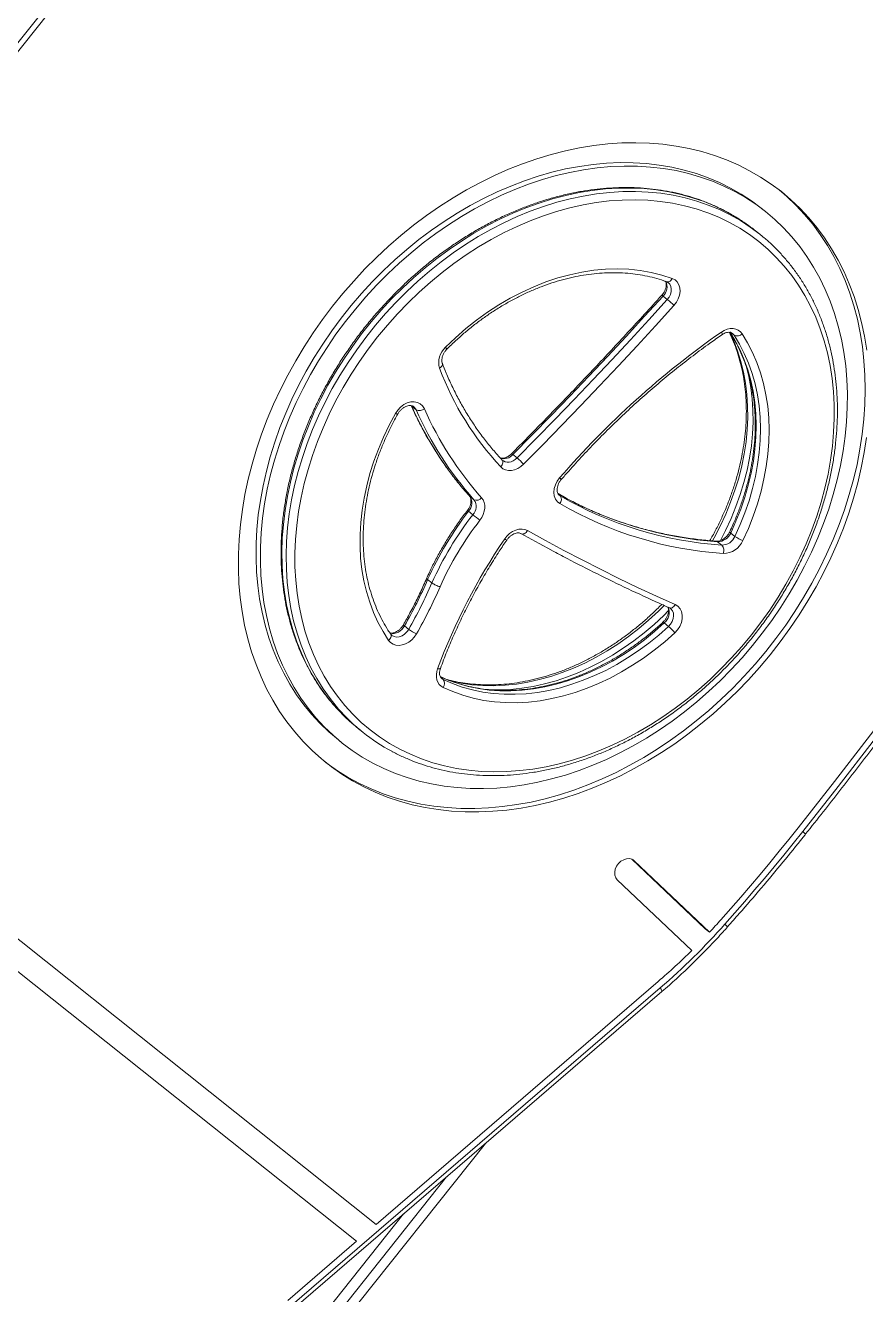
# Model space of a CAD drawing. Header units: millimetres. Extents: x -229914 to 856942, y -268655 to 87212.
# Drawn here: x -134595 to -134199, y 19788 to 20386 of the extents above; entities that cross this region are included whole.
import ezdxf

# ---------------------------------------------------------------- set-up
doc = ezdxf.new("R2010")
doc.units = ezdxf.units.MM

# ---------------------------------------------------------------- blocks, each defined once
blk = doc.blocks.new('Т912NEW')
at = {"color": 7, "linetype": 'Continuous', "lineweight": 15}
for p, q in [((4319.94, 1533.17), (4319.94, 557.17)), ((4322.51, 1533.17), (4322.51, 557.17)), ((4645.02, 1403.17), (4642.45, 1403.17)), ((4649.52, 1393.17), (4646.94, 1393.17)), ((4634.64, 1341.98), (4632.07, 1341.98)), ((4726.51, 1274.53), (4729.08, 1274.53)), ((4726.81, 1267.47), (4724.24, 1267.47)), ((4623.21, 1239.5), (4625.78, 1239.5)), ((4621.21, 1234.37), (4620.9, 1234.38)), ((4574.37, 1227.63), (4571.8, 1227.63)), ((4731.02, 1221.9), (4728.45, 1221.9)), ((4619.56, 1211.47), (4619.33, 1211.49)), ((4619.56, 1211.47), (4622.13, 1211.47)), ((4626.13, 1205.62), (4623.56, 1205.62)), ((4631.04, 1168.47), (4628.47, 1168.47)), ((4633.55, 1144.55), (4636.12, 1144.55)), ((4631.6, 1137.37), (4630.92, 1137.47)), ((4785.82, 1125.32), (4833.27, 1121.23)), ((4787.07, 1125.43), (4835.84, 1121.23)), ((4833.27, 1121.23), (4835.84, 1121.23)), ((4786.46, 1113.46), (4834.66, 1109.3)), ((4646.94, 1093.17), (4649.52, 1093.17)), ((4798.66, 915.72), (4831.38, 1088)), ((4642.45, 1083.17), (4645.02, 1083.17)), ((4791.05, 860.09), (4834.02, 1086.31)), ((4792.74, 859.16), (4835.71, 1085.38)), ((4810.75, 810.17), (4810.75, 953.94)), ((4798.66, 915.72), (4551.51, 915.72)), ((4796.38, 903.72), (4551.51, 903.72)), ((4788.41, 861.78), (4796.38, 903.72))]:
    blk.add_line(p, q, dxfattribs=at)
at = {"color": 8, "linetype": 'Continuous', "lineweight": 15}
for p, q in [((4669.76, 1348.4), (4667.76, 1348.4)), ((4652.07, 1238.2), (4652.76, 1238.2)), ((4652.26, 1238.16), (4652.76, 1238.2)), ((4662.11, 1136.21), (4663.5, 1136.21)), ((4786.46, 1125.43), (4787.07, 1125.43)), ((4815.25, 815.14), (4815.25, 977.63)), ((4805.75, 775.64), (4805.75, 927.62))]:
    blk.add_line(p, q, dxfattribs=at)
at = {"color": 7, "linetype": 'Continuous', "lineweight": 15, "flags": 128}
for points in [[(4840.66, 1185.65), (4840.5, 1212.62), (4840.07, 1239.59), (4839.36, 1266.55), (4838.38, 1293.49), (4837.13, 1320.41), (4835.61, 1347.31), (4833.81, 1374.19), (4831.74, 1401.03), (4829.4, 1427.83), (4826.78, 1454.58), (4823.9, 1481.29), (4820.74, 1507.95)], [(4645.02, 1415.17), (4639.06, 1414.99), (4633.12, 1414.46), (4627.2, 1413.59), (4621.32, 1412.36), (4615.49, 1410.79), (4609.72, 1408.88), (4604.02, 1406.63), (4598.4, 1404.04), (4592.88, 1401.13), (4587.47, 1397.89), (4582.17, 1394.34), (4577, 1390.48), (4571.97, 1386.31), (4567.09, 1381.86), (4562.37, 1377.12), (4557.82, 1372.11), (4553.44, 1366.83), (4549.25, 1361.3), (4545.26, 1355.53), (4541.47, 1349.54), (4537.9, 1343.32), (4534.54, 1336.9), (4531.41, 1330.29), (4528.51, 1323.49), (4525.85, 1316.54), (4523.43, 1309.44), (4521.26, 1302.2), (4519.34, 1294.84), (4517.68, 1287.37), (4516.28, 1279.81), (4515.15, 1272.18), (4514.27, 1264.49), (4513.67, 1256.76), (4513.33, 1249), (4513.27, 1241.22), (4513.47, 1233.45), (4513.94, 1225.7), (4514.68, 1217.99), (4515.68, 1210.33), (4516.95, 1202.73), (4518.48, 1195.22), (4520.27, 1187.8), (4522.31, 1180.5), (4524.61, 1173.33), (4527.15, 1166.29), (4529.93, 1159.42), (4532.95, 1152.72), (4536.19, 1146.2), (4539.66, 1139.88), (4543.34, 1133.77), (4547.23, 1127.88), (4551.32, 1122.23), (4555.61, 1116.83), (4560.07, 1111.68), (4564.71, 1106.81), (4569.51, 1102.21), (4574.47, 1097.9), (4579.57, 1093.89), (4584.8, 1090.18), (4590.16, 1086.78), (4595.63, 1083.71), (4601.2, 1080.96), (4606.86, 1078.54), (4612.6, 1076.45), (4618.4, 1074.71), (4624.26, 1073.31), (4630.16, 1072.26), (4636.09, 1071.56), (4642.04, 1071.21), (4647.99, 1071.21), (4653.94, 1071.56), (4659.87, 1072.26), (4665.78, 1073.31), (4671.63, 1074.71), (4677.44, 1076.45), (4683.18, 1078.54), (4688.84, 1080.96), (4694.41, 1083.71), (4699.87, 1086.78), (4705.23, 1090.18), (4710.47, 1093.89), (4715.57, 1097.9), (4720.52, 1102.21), (4725.33, 1106.81), (4729.96, 1111.68), (4734.43, 1116.83), (4738.71, 1122.23), (4742.8, 1127.88), (4746.69, 1133.77), (4750.37, 1139.88), (4753.84, 1146.2), (4757.09, 1152.72), (4760.1, 1159.42), (4762.88, 1166.29), (4765.43, 1173.33), (4767.72, 1180.5), (4769.76, 1187.8), (4771.55, 1195.22), (4773.08, 1202.73), (4774.35, 1210.33), (4775.36, 1217.99), (4776.1, 1225.7), (4776.57, 1233.45), (4776.77, 1241.22), (4776.7, 1249), (4776.36, 1256.76), (4775.76, 1264.49), (4774.89, 1272.18), (4773.75, 1279.81), (4772.35, 1287.37), (4770.69, 1294.84), (4768.77, 1302.2), (4766.6, 1309.44), (4764.19, 1316.54), (4761.52, 1323.49), (4758.62, 1330.29), (4755.49, 1336.9), (4752.14, 1343.32), (4748.56, 1349.54)], [(4722.94, 1381.86), (4718.06, 1386.31), (4713.03, 1390.48), (4707.87, 1394.34), (4702.57, 1397.89), (4697.15, 1401.13), (4691.63, 1404.04), (4686.02, 1406.63), (4680.32, 1408.88), (4674.54, 1410.79), (4668.71, 1412.36), (4662.83, 1413.59), (4656.91, 1414.46), (4650.97, 1414.99), (4645.02, 1415.17)], [(4643.73, 1071.17), (4645.42, 1071.21), (4651.37, 1071.56), (4657.3, 1072.26), (4663.2, 1073.31), (4669.06, 1074.71), (4674.87, 1076.45), (4680.6, 1078.54), (4686.26, 1080.96), (4691.83, 1083.71), (4697.3, 1086.78), (4702.66, 1090.18), (4707.9, 1093.89), (4713, 1097.9), (4717.95, 1102.21), (4722.75, 1106.81), (4727.39, 1111.68), (4731.86, 1116.83), (4736.14, 1122.23), (4740.23, 1127.88), (4744.12, 1133.77), (4747.8, 1139.88), (4751.27, 1146.2), (4754.52, 1152.72), (4757.53, 1159.42), (4760.31, 1166.29), (4762.85, 1173.33), (4765.15, 1180.5), (4767.19, 1187.8), (4768.98, 1195.22), (4770.51, 1202.73), (4771.78, 1210.33), (4772.79, 1217.99), (4773.52, 1225.7), (4773.99, 1233.45), (4774.2, 1241.22), (4774.13, 1249), (4773.79, 1256.76), (4773.19, 1264.49), (4772.32, 1272.18), (4771.18, 1279.81), (4769.78, 1287.37), (4768.12, 1294.84), (4766.2, 1302.2), (4764.03, 1309.44), (4761.61, 1316.54), (4758.95, 1323.49), (4756.05, 1330.29), (4752.92, 1336.9), (4749.56, 1343.32), (4745.99, 1349.54), (4742.2, 1355.53), (4738.21, 1361.3), (4734.02, 1366.83), (4729.65, 1372.11), (4725.09, 1377.12), (4720.37, 1381.86), (4715.49, 1386.31), (4710.46, 1390.48), (4705.29, 1394.34), (4700, 1397.89), (4694.58, 1401.13), (4689.06, 1404.04), (4683.44, 1406.63), (4677.74, 1408.88), (4671.97, 1410.79), (4666.14, 1412.36), (4660.26, 1413.59), (4654.34, 1414.46), (4648.4, 1414.99), (4643.73, 1415.16)], [(4837.87, 1185.64), (4837.7, 1213.45), (4837.24, 1241.27), (4836.49, 1269.07), (4835.44, 1296.85), (4834.11, 1324.61), (4832.48, 1352.35), (4830.56, 1380.06), (4828.36, 1407.72)], [(4642.45, 1403.17), (4636.7, 1402.99), (4630.97, 1402.46), (4625.26, 1401.59), (4619.59, 1400.36), (4613.97, 1398.79), (4608.42, 1396.88), (4602.93, 1394.62), (4597.54, 1392.04), (4592.24, 1389.13), (4587.06, 1385.9), (4581.99, 1382.35), (4577.06, 1378.5), (4572.27, 1374.35), (4567.64, 1369.91), (4563.17, 1365.2), (4558.88, 1360.21), (4554.77, 1354.97), (4550.85, 1349.48), (4547.13, 1343.76), (4543.63, 1337.82), (4540.34, 1331.67), (4537.27, 1325.32), (4534.44, 1318.8), (4531.84, 1312.1), (4529.49, 1305.26), (4527.38, 1298.28), (4525.53, 1291.18), (4523.93, 1283.97), (4522.6, 1276.68), (4521.53, 1269.31), (4520.72, 1261.88), (4520.18, 1254.41), (4519.91, 1246.92), (4519.91, 1239.41), (4520.18, 1231.92), (4520.72, 1224.45), (4521.53, 1217.03), (4522.6, 1209.66), (4523.93, 1202.36), (4525.53, 1195.15), (4527.38, 1188.05), (4529.49, 1181.07), (4531.84, 1174.23), (4534.44, 1167.54), (4537.27, 1161.01), (4540.34, 1154.66), (4543.63, 1148.51), (4547.13, 1142.57), (4550.85, 1136.85), (4554.77, 1131.36), (4558.88, 1126.12), (4563.17, 1121.14), (4567.64, 1116.42), (4572.27, 1111.98), (4577.06, 1107.83), (4581.99, 1103.98), (4587.06, 1100.43), (4592.24, 1097.2), (4597.54, 1094.29), (4602.93, 1091.71), (4608.42, 1089.46), (4613.97, 1087.54), (4619.59, 1085.97), (4625.26, 1084.75), (4630.97, 1083.87), (4636.7, 1083.34), (4642.45, 1083.17), (4642.45, 1083.17)], [(4645.02, 1403.17), (4639.27, 1402.99), (4633.54, 1402.46), (4627.83, 1401.59), (4622.16, 1400.36), (4616.54, 1398.79), (4610.99, 1396.88), (4605.51, 1394.62), (4600.11, 1392.04), (4594.81, 1389.13), (4589.63, 1385.9), (4584.56, 1382.35), (4579.63, 1378.5), (4574.85, 1374.35), (4570.21, 1369.91), (4565.74, 1365.2), (4561.45, 1360.21), (4557.34, 1354.97), (4553.42, 1349.48), (4549.7, 1343.76), (4546.2, 1337.82), (4542.91, 1331.67), (4539.84, 1325.32), (4537.01, 1318.8), (4534.41, 1312.1), (4532.06, 1305.26), (4529.95, 1298.28), (4528.1, 1291.18), (4526.5, 1283.97), (4525.17, 1276.68), (4524.1, 1269.31), (4523.29, 1261.88), (4522.75, 1254.41), (4522.48, 1246.92), (4522.48, 1239.41), (4522.75, 1231.92), (4523.29, 1224.45), (4524.1, 1217.03), (4525.17, 1209.66), (4526.5, 1202.36), (4528.1, 1195.15), (4529.95, 1188.05), (4532.06, 1181.07), (4534.41, 1174.23), (4537.01, 1167.54), (4539.84, 1161.01), (4542.91, 1154.66), (4546.2, 1148.51), (4549.7, 1142.57), (4553.42, 1136.85), (4557.34, 1131.36), (4561.45, 1126.12), (4565.74, 1121.14), (4570.21, 1116.42), (4574.85, 1111.98), (4579.63, 1107.83), (4584.56, 1103.98), (4589.63, 1100.43), (4594.81, 1097.2), (4600.11, 1094.29), (4605.51, 1091.71), (4610.99, 1089.46), (4616.54, 1087.54), (4622.16, 1085.97), (4627.83, 1084.75), (4633.54, 1083.87), (4639.27, 1083.34), (4645.02, 1083.17), (4650.76, 1083.34), (4656.49, 1083.87), (4662.2, 1084.75), (4667.87, 1085.97), (4673.49, 1087.54), (4679.05, 1089.46), (4684.53, 1091.71), (4689.92, 1094.29), (4695.22, 1097.2), (4700.4, 1100.43), (4705.47, 1103.98), (4710.4, 1107.83), (4715.19, 1111.98), (4719.82, 1116.42), (4724.29, 1121.14), (4728.58, 1126.12), (4732.69, 1131.36), (4736.61, 1136.85), (4740.33, 1142.57), (4743.84, 1148.51), (4747.13, 1154.66), (4750.19, 1161.01), (4753.03, 1167.54), (4755.62, 1174.23), (4757.98, 1181.07), (4760.08, 1188.05), (4761.93, 1195.15), (4763.53, 1202.36), (4764.87, 1209.66), (4765.94, 1217.03), (4766.74, 1224.45), (4767.28, 1231.92), (4767.55, 1239.41), (4767.55, 1246.92), (4767.28, 1254.41), (4766.74, 1261.88), (4765.94, 1269.31), (4764.87, 1276.68), (4763.53, 1283.97), (4761.93, 1291.18), (4760.08, 1298.28), (4757.98, 1305.26), (4755.62, 1312.1), (4753.03, 1318.8), (4750.19, 1325.32), (4747.13, 1331.67), (4743.84, 1337.82), (4740.33, 1343.76), (4736.61, 1349.48), (4732.69, 1354.97), (4728.58, 1360.21), (4724.29, 1365.2), (4719.82, 1369.91), (4715.19, 1374.35), (4710.4, 1378.5), (4705.47, 1382.35), (4700.4, 1385.9), (4695.22, 1389.13), (4689.92, 1392.04), (4684.53, 1394.62), (4679.05, 1396.88), (4673.49, 1398.79), (4667.87, 1400.36), (4662.2, 1401.59), (4656.49, 1402.46), (4650.76, 1402.99), (4645.02, 1403.17)], [(4651.44, 1390.17), (4645.92, 1389.99), (4640.41, 1389.46), (4634.92, 1388.57), (4629.48, 1387.34), (4624.08, 1385.76), (4618.76, 1383.84), (4613.51, 1381.57), (4608.35, 1378.98), (4603.3, 1376.05), (4598.36, 1372.81), (4593.55, 1369.25), (4588.88, 1365.39), (4584.36, 1361.24), (4580.01, 1356.8), (4575.82, 1352.09), (4571.82, 1347.11), (4568.01, 1341.88), (4564.4, 1336.42), (4561, 1330.73), (4557.81, 1324.83), (4554.86, 1318.74), (4552.13, 1312.46), (4549.65, 1306.02), (4547.41, 1299.42), (4545.42, 1292.69), (4543.68, 1285.84), (4542.21, 1278.88), (4541, 1271.84), (4540.05, 1264.73), (4539.38, 1257.57), (4538.97, 1250.38), (4538.84, 1243.17), (4538.97, 1235.95), (4539.38, 1228.76), (4540.05, 1221.6), (4541, 1214.49), (4542.21, 1207.45), (4543.68, 1200.49), (4545.42, 1193.64), (4547.41, 1186.91), (4549.65, 1180.31), (4552.13, 1173.87), (4554.86, 1167.59), (4557.81, 1161.5), (4561, 1155.6), (4564.4, 1149.91), (4568.01, 1144.45), (4571.82, 1139.22), (4575.82, 1134.25), (4580.01, 1129.53), (4584.36, 1125.09), (4588.88, 1120.94), (4593.55, 1117.08), (4598.36, 1113.52), (4603.3, 1110.28), (4608.35, 1107.36), (4613.51, 1104.76), (4618.76, 1102.5), (4624.08, 1100.57), (4629.48, 1098.99), (4634.92, 1097.76), (4640.41, 1096.87), (4645.92, 1096.34), (4651.44, 1096.17), (4656.97, 1096.34), (4662.48, 1096.87), (4667.97, 1097.76), (4673.41, 1098.99), (4678.81, 1100.57), (4684.13, 1102.5), (4689.38, 1104.76), (4694.54, 1107.36), (4699.59, 1110.28), (4704.53, 1113.52), (4709.34, 1117.08), (4714.01, 1120.94), (4718.53, 1125.09), (4722.88, 1129.53), (4727.07, 1134.25), (4731.07, 1139.22), (4734.88, 1144.45), (4738.49, 1149.91), (4741.89, 1155.6), (4745.08, 1161.5), (4748.03, 1167.59), (4750.76, 1173.87), (4753.24, 1180.31), (4755.48, 1186.91), (4757.47, 1193.64), (4759.2, 1200.49), (4760.68, 1207.45), (4761.89, 1214.49), (4762.83, 1221.6), (4763.51, 1228.76), (4763.92, 1235.95), (4764.05, 1243.17), (4763.92, 1250.38), (4763.51, 1257.57), (4762.83, 1264.73), (4761.89, 1271.84), (4760.68, 1278.88), (4759.2, 1285.84), (4757.47, 1292.69), (4755.48, 1299.42), (4753.24, 1306.02), (4750.76, 1312.46), (4748.03, 1318.74), (4745.08, 1324.83), (4741.89, 1330.73), (4738.49, 1336.42), (4734.88, 1341.88), (4731.07, 1347.11), (4727.07, 1352.09), (4722.88, 1356.8), (4718.53, 1361.24), (4714.01, 1365.39), (4709.34, 1369.25), (4704.53, 1372.81), (4699.59, 1376.05), (4694.54, 1378.98), (4689.38, 1381.57), (4684.13, 1383.84), (4678.81, 1385.76), (4673.41, 1387.34), (4667.97, 1388.57), (4662.48, 1389.46), (4656.97, 1389.99), (4651.44, 1390.17)], [(4566.93, 1259.29), (4567.8, 1265.74), (4568.96, 1272.11), (4570.4, 1278.39), (4572.13, 1284.54), (4574.13, 1290.55), (4576.39, 1296.4), (4578.92, 1302.06), (4581.69, 1307.52), (4584.71, 1312.75), (4587.95, 1317.75), (4591.42, 1322.49), (4595.09, 1326.95), (4598.96, 1331.13), (4603.01, 1335), (4607.22, 1338.56), (4611.59, 1341.78), (4616.09, 1344.67), (4620.72, 1347.2), (4625.46, 1349.38), (4630.28, 1351.19)], [(4630.28, 1351.19), (4631.72, 1351.46), (4633.17, 1351.34), (4634.57, 1350.81), (4635.85, 1349.92), (4636.97, 1348.7), (4637.86, 1347.19), (4638.48, 1345.48), (4638.82, 1343.63), (4638.86, 1341.73)], [(4664.15, 1345.86), (4664.71, 1347.31), (4665.45, 1348.61), (4666.36, 1349.71), (4667.41, 1350.58), (4668.56, 1351.19), (4669.78, 1351.52), (4671.02, 1351.56), (4672.25, 1351.31)], [(4672.25, 1351.31), (4676.96, 1349.57), (4681.59, 1347.49), (4686.11, 1345.07), (4690.53, 1342.31), (4694.81, 1339.22), (4698.96, 1335.82), (4702.94, 1332.12), (4706.76, 1328.12), (4710.4, 1323.85), (4713.84, 1319.31), (4717.08, 1314.52), (4720.1, 1309.49), (4722.9, 1304.25), (4725.46, 1298.81), (4727.78, 1293.18), (4729.85, 1287.39), (4731.66, 1281.45), (4733.21, 1275.39)], [(4667.19, 1348.4), (4671.77, 1346.71), (4676.28, 1344.69), (4680.68, 1342.33), (4684.98, 1339.64), (4689.15, 1336.64), (4693.18, 1333.33), (4697.06, 1329.72), (4700.78, 1325.84), (4704.31, 1321.68), (4707.66, 1317.26), (4710.82, 1312.6), (4713.76, 1307.71), (4716.48, 1302.6), (4718.97, 1297.31), (4721.23, 1291.83), (4723.24, 1286.2), (4725.01, 1280.42), (4726.51, 1274.53)], [(4729.08, 1274.53), (4727.58, 1280.42), (4725.81, 1286.2), (4723.8, 1291.83), (4721.54, 1297.31), (4719.05, 1302.6), (4716.33, 1307.71), (4713.39, 1312.6), (4710.24, 1317.26), (4706.89, 1321.68), (4703.35, 1325.84), (4699.63, 1329.72), (4695.75, 1333.33), (4691.72, 1336.64), (4687.55, 1339.64), (4683.25, 1342.33), (4678.85, 1344.69), (4674.34, 1346.71), (4669.76, 1348.4)], [(4632.07, 1341.98), (4631.22, 1329.13), (4630.31, 1316.29), (4629.31, 1303.47), (4628.24, 1290.65), (4627.09, 1277.84), (4625.87, 1265.05), (4624.58, 1252.27), (4623.21, 1239.5)], [(4625.78, 1239.5), (4627.15, 1252.27), (4628.45, 1265.05), (4629.67, 1277.84), (4630.81, 1290.65), (4631.88, 1303.47), (4632.88, 1316.29), (4633.8, 1329.13), (4634.64, 1341.98)], [(4638.86, 1341.73), (4638.01, 1328.86), (4637.09, 1316), (4636.1, 1303.15), (4635.02, 1290.31), (4633.88, 1277.48), (4632.65, 1264.67), (4631.36, 1251.86), (4629.98, 1239.07)], [(4654.93, 1235.21), (4653.44, 1235.21), (4651.98, 1235.63), (4650.63, 1236.45), (4649.45, 1237.63), (4648.48, 1239.11), (4647.79, 1240.83), (4647.39, 1242.71), (4647.31, 1244.65)], [(4629.98, 1239.07), (4629.67, 1237.39), (4629.11, 1235.82), (4628.34, 1234.42), (4627.38, 1233.23), (4626.26, 1232.31), (4625.02, 1231.69), (4623.72, 1231.38), (4622.4, 1231.41)], [(4650.99, 1215.81), (4660.55, 1217.42), (4670.1, 1219.14), (4679.63, 1220.98), (4689.15, 1222.94), (4698.66, 1225.01), (4708.15, 1227.19), (4717.63, 1229.49), (4727.09, 1231.9)], [(4727.09, 1231.9), (4728.59, 1232.08), (4730.08, 1231.82), (4731.49, 1231.15), (4732.76, 1230.1), (4733.82, 1228.71), (4734.63, 1227.06), (4735.14, 1225.21), (4735.33, 1223.27), (4735.2, 1221.32)], [(4567.86, 1220.2), (4567.71, 1222.13), (4567.89, 1224.05), (4568.37, 1225.88), (4569.14, 1227.53), (4570.16, 1228.93), (4571.39, 1230.02), (4572.77, 1230.73), (4574.24, 1231.04), (4575.72, 1230.94), (4577.15, 1230.42)], [(4631.97, 1134.6), (4627.29, 1136.22), (4622.69, 1138.17), (4618.18, 1140.47), (4613.78, 1143.09), (4609.5, 1146.04), (4605.35, 1149.3), (4601.35, 1152.85), (4597.51, 1156.7), (4593.85, 1160.83), (4590.37, 1165.22), (4587.09, 1169.86), (4584.01, 1174.73), (4581.15, 1179.83), (4578.51, 1185.13), (4576.11, 1190.61), (4573.95, 1196.27), (4572.04, 1202.07), (4570.39, 1208.01), (4568.99, 1214.06), (4567.86, 1220.2)], [(4663.5, 1136.21), (4668.18, 1137.44), (4672.79, 1139.01), (4677.33, 1140.92), (4681.77, 1143.17), (4686.11, 1145.75), (4690.33, 1148.64), (4694.41, 1151.85), (4698.34, 1155.36), (4702.12, 1159.16), (4705.72, 1163.24), (4709.14, 1167.57), (4712.36, 1172.16), (4715.38, 1176.98), (4718.17, 1182.02), (4720.75, 1187.25), (4723.08, 1192.68), (4725.18, 1198.26), (4727.03, 1204), (4728.62, 1209.87), (4729.95, 1215.84), (4731.02, 1221.9)], [(4735.2, 1221.32), (4734.11, 1215.08), (4732.74, 1208.94), (4731.1, 1202.92), (4729.2, 1197.02), (4727.05, 1191.28), (4724.64, 1185.71), (4722, 1180.33), (4719.13, 1175.15), (4716.03, 1170.2), (4712.72, 1165.48), (4709.21, 1161.03), (4705.5, 1156.84), (4701.62, 1152.94), (4697.58, 1149.33), (4693.38, 1146.03), (4689.05, 1143.05), (4684.59, 1140.4), (4680.02, 1138.09), (4675.36, 1136.13), (4670.62, 1134.51), (4665.82, 1133.26)], [(4624.36, 1214.45), (4625.55, 1214.1), (4626.68, 1213.48), (4627.71, 1212.61), (4628.61, 1211.52), (4629.34, 1210.23), (4629.88, 1208.8), (4630.23, 1207.27), (4630.36, 1205.67)], [(4644.98, 1206), (4644.98, 1207.74), (4645.23, 1209.44), (4645.73, 1211.05), (4646.46, 1212.5), (4647.39, 1213.74), (4648.48, 1214.73), (4649.69, 1215.43), (4650.99, 1215.81)], [(4665.51, 1215.62), (4658.93, 1214.44), (4649.35, 1212.83)], [(4836.37, 1129.21), (4836.73, 1136.25), (4837.04, 1143.3), (4837.3, 1150.35), (4837.51, 1157.41), (4837.67, 1164.46), (4837.79, 1171.52), (4837.85, 1178.58), (4837.87, 1185.64)], [(4839.15, 1128.72), (4839.51, 1135.82), (4839.82, 1142.93), (4840.08, 1150.05), (4840.3, 1157.16), (4840.46, 1164.28), (4840.58, 1171.4), (4840.64, 1178.52), (4840.66, 1185.65)], [(4640.3, 1145.14), (4640.44, 1143.35), (4640.3, 1141.56), (4639.89, 1139.85), (4639.23, 1138.27), (4638.34, 1136.9), (4637.26, 1135.79), (4636.03, 1134.97), (4634.71, 1134.49), (4633.33, 1134.37), (4631.97, 1134.6)], [(4665.82, 1133.26), (4664.68, 1133.13), (4663.54, 1133.25), (4662.42, 1133.61), (4661.38, 1134.21), (4660.42, 1135.03), (4659.58, 1136.05), (4658.87, 1137.23), (4658.33, 1138.55)], [(4787.07, 1125.43), (4785.87, 1125.33), (4784.73, 1124.83), (4783.74, 1123.96), (4782.94, 1122.78), (4782.41, 1121.38), (4782.18, 1119.84), (4782.26, 1118.28), (4782.64, 1116.79), (4783.31, 1115.49), (4784.21, 1114.46), (4785.29, 1113.76), (4786.46, 1113.46)]]:
    blk.add_lwpolyline(points, dxfattribs=at)
at = {"color": 8, "linetype": 'Continuous', "lineweight": 15, "flags": 128}
for points in [[(4646.94, 1393.17), (4641.39, 1392.99), (4635.85, 1392.47), (4630.34, 1391.59), (4624.87, 1390.37), (4619.45, 1388.81), (4614.09, 1386.9), (4608.81, 1384.66), (4603.61, 1382.09), (4598.52, 1379.2), (4593.55, 1375.98), (4588.69, 1372.46), (4583.97, 1368.64), (4579.4, 1364.52), (4574.99, 1360.12), (4570.75, 1355.44), (4566.68, 1350.51), (4562.8, 1345.32), (4559.12, 1339.89), (4555.64, 1334.24), (4552.38, 1328.38), (4549.34, 1322.31), (4546.52, 1316.06), (4543.94, 1309.64), (4541.6, 1303.07), (4539.51, 1296.36), (4537.66, 1289.52), (4536.07, 1282.57), (4534.75, 1275.53), (4533.68, 1268.42), (4532.88, 1261.25), (4532.34, 1254.03), (4532.07, 1246.79), (4532.07, 1239.54), (4532.34, 1232.3), (4532.88, 1225.08), (4533.68, 1217.91), (4534.75, 1210.8), (4536.07, 1203.76), (4537.66, 1196.81), (4539.51, 1189.97), (4541.6, 1183.26), (4543.94, 1176.69), (4546.52, 1170.27), (4549.34, 1164.02), (4552.38, 1157.96), (4555.64, 1152.09), (4559.12, 1146.44), (4562.8, 1141.01), (4566.68, 1135.83), (4570.75, 1130.89), (4574.99, 1126.21), (4579.4, 1121.81), (4583.97, 1117.7), (4588.69, 1113.87), (4593.55, 1110.35), (4598.52, 1107.13), (4603.61, 1104.24), (4608.81, 1101.67), (4614.09, 1099.43), (4619.45, 1097.52), (4624.87, 1095.96), (4630.34, 1094.74), (4630.86, 1094.64)], [(4633.47, 1094.64), (4632.91, 1094.74), (4627.44, 1095.96), (4622.02, 1097.52), (4616.66, 1099.43), (4611.38, 1101.67), (4606.19, 1104.24), (4601.09, 1107.13), (4596.12, 1110.35), (4591.26, 1113.87), (4586.55, 1117.7), (4581.98, 1121.81), (4577.56, 1126.21), (4573.32, 1130.89), (4569.25, 1135.83), (4565.37, 1141.01), (4561.69, 1146.44), (4558.21, 1152.09), (4554.95, 1157.96), (4551.91, 1164.02), (4549.09, 1170.27), (4546.51, 1176.69), (4544.17, 1183.26), (4542.08, 1189.97), (4540.23, 1196.81), (4538.65, 1203.76), (4537.32, 1210.8), (4536.25, 1217.91), (4535.45, 1225.08), (4534.91, 1232.3), (4534.64, 1239.54), (4534.64, 1246.79), (4534.91, 1254.03), (4535.45, 1261.25), (4536.25, 1268.42), (4537.32, 1275.53), (4538.65, 1282.57), (4540.23, 1289.52), (4542.08, 1296.36), (4544.17, 1303.07), (4546.51, 1309.64), (4549.09, 1316.06), (4551.91, 1322.31), (4554.95, 1328.38), (4558.21, 1334.24), (4561.69, 1339.89), (4565.37, 1345.32), (4569.25, 1350.51), (4573.32, 1355.44), (4577.56, 1360.12), (4581.98, 1364.52), (4586.55, 1368.64), (4591.26, 1372.46), (4596.12, 1375.98), (4601.09, 1379.2), (4606.19, 1382.09), (4611.38, 1384.66), (4616.66, 1386.9), (4622.02, 1388.81), (4627.44, 1390.37), (4632.91, 1391.59), (4638.43, 1392.47), (4643.96, 1392.99), (4649.52, 1393.17)], [(4629.3, 1348.34), (4629.61, 1348.5), (4629.9, 1348.77), (4630.12, 1349.13), (4630.27, 1349.57), (4630.35, 1350.08), (4630.35, 1350.62), (4630.28, 1351.19)], [(4634.64, 1341.98), (4634.6, 1343.4), (4634.3, 1344.77), (4633.77, 1346.01), (4633.02, 1347.05), (4632.11, 1347.84), (4631.09, 1348.32), (4630.06, 1348.47)], [(4664.15, 1345.86), (4664.53, 1345.65), (4664.82, 1345.44), (4665.01, 1345.25), (4665.1, 1345.09), (4665.1, 1345)], [(4667.27, 1348.19), (4671.28, 1346.18), (4675.65, 1343.62), (4679.91, 1340.75), (4684.03, 1337.58), (4688.02, 1334.1), (4691.84, 1330.34), (4695.5, 1326.3), (4698.99, 1322.01), (4702.28, 1317.46), (4705.37, 1312.68), (4708.25, 1307.69), (4710.91, 1302.49), (4713.35, 1297.1), (4715.54, 1291.54), (4717.5, 1285.83), (4719.21, 1279.99), (4720.66, 1274.03), (4721.86, 1267.98), (4722.15, 1266.28)], [(4669.76, 1348.4), (4668.94, 1348.57), (4668.65, 1348.58)], [(4724.94, 1268.73), (4723.88, 1274.03), (4722.42, 1279.99), (4720.71, 1285.83), (4718.76, 1291.54), (4716.56, 1297.1), (4714.12, 1302.49), (4711.46, 1307.69), (4708.58, 1312.68), (4705.49, 1317.46), (4702.2, 1322.01), (4698.72, 1326.3), (4695.06, 1330.34), (4691.23, 1334.1), (4687.25, 1337.58), (4683.12, 1340.75), (4682.7, 1341.06)], [(4726.51, 1274.53), (4726.18, 1274.54), (4725.94, 1274.59), (4725.81, 1274.67), (4725.79, 1274.72)], [(4723.61, 1267.29), (4723.88, 1267.42), (4724.24, 1267.47)], [(4570.92, 1249.78), (4571.07, 1250.31), (4571.13, 1250.83), (4571.12, 1251.3), (4571.02, 1251.72), (4570.85, 1252.06), (4570.6, 1252.31), (4570.51, 1252.37)], [(4621.19, 1234.35), (4621.61, 1234.37), (4622.47, 1234.58), (4623.3, 1234.99), (4624.04, 1235.61), (4624.69, 1236.4), (4625.2, 1237.33), (4625.57, 1238.38), (4625.78, 1239.5)], [(4622.4, 1231.41), (4622.41, 1231.99), (4622.35, 1232.55), (4622.21, 1233.06), (4622.01, 1233.52), (4621.75, 1233.89), (4621.44, 1234.16), (4621.09, 1234.33), (4620.87, 1234.38)], [(4727.09, 1231.9), (4727.14, 1231.33), (4727.11, 1230.78), (4727.01, 1230.27), (4726.84, 1229.82), (4726.61, 1229.46), (4726.31, 1229.19), (4725.98, 1229.02), (4725.92, 1229)], [(4574.37, 1227.63), (4573.18, 1228.02), (4572.67, 1228.05)], [(4723.24, 1228.26), (4722.8, 1224.49), (4721.86, 1218.35), (4720.66, 1212.3), (4719.21, 1206.34), (4717.5, 1200.5), (4715.54, 1194.79), (4713.35, 1189.23), (4710.91, 1183.84), (4708.25, 1178.64), (4705.37, 1173.65), (4702.28, 1168.87), (4698.99, 1164.32), (4695.5, 1160.03), (4691.84, 1155.99), (4688.02, 1152.23), (4684.03, 1148.76), (4679.91, 1145.58), (4675.65, 1142.71), (4671.28, 1140.15), (4666.8, 1137.92), (4665.92, 1137.53)], [(4682.71, 1145.29), (4683.12, 1145.58), (4687.25, 1148.76), (4691.23, 1152.23), (4695.06, 1155.99), (4698.72, 1160.03), (4702.2, 1164.32), (4705.49, 1168.87), (4708.58, 1173.65), (4711.46, 1178.64), (4714.12, 1183.84), (4716.56, 1189.23), (4718.76, 1194.79), (4720.71, 1200.5), (4722.42, 1206.34), (4723.88, 1212.3), (4725.08, 1218.35), (4726.01, 1224.49), (4726.39, 1227.73)], [(4731.02, 1221.9), (4731.1, 1223.37), (4730.91, 1224.82), (4730.46, 1226.16), (4729.76, 1227.32), (4728.87, 1228.23), (4727.84, 1228.82), (4726.73, 1229.07), (4726.53, 1229.08)], [(4567.86, 1220.2), (4568.26, 1220.32), (4568.58, 1220.44), (4568.79, 1220.54), (4568.89, 1220.64), (4568.9, 1220.68)], [(4728.45, 1221.9), (4727.38, 1215.84), (4726.05, 1209.87), (4724.46, 1204), (4722.61, 1198.26), (4720.51, 1192.68), (4718.18, 1187.25), (4715.6, 1182.02), (4712.81, 1176.98), (4709.79, 1172.16), (4706.57, 1167.57), (4703.15, 1163.24), (4699.55, 1159.16), (4695.77, 1155.36), (4691.84, 1151.85), (4687.75, 1148.64), (4683.54, 1145.75), (4679.2, 1143.17), (4674.75, 1140.92), (4670.22, 1139.01), (4665.61, 1137.44), (4661.66, 1136.38)], [(4728.45, 1221.9), (4728.12, 1221.89), (4727.88, 1221.86), (4727.76, 1221.8), (4727.74, 1221.77)], [(4649.57, 1212.85), (4649.72, 1212.89), (4650.06, 1213.05), (4650.37, 1213.33), (4650.63, 1213.7), (4650.82, 1214.15), (4650.95, 1214.67), (4651.01, 1215.22), (4650.99, 1215.81)], [(4631.59, 1137.37), (4631.7, 1137.37), (4632.84, 1137.58), (4633.9, 1138.16), (4634.81, 1139.06), (4635.53, 1140.22), (4636, 1141.58), (4636.2, 1143.06), (4636.12, 1144.55)], [(4632.84, 1144.68), (4632.86, 1144.65), (4632.98, 1144.59), (4633.22, 1144.56), (4633.55, 1144.55)], [(4630.92, 1137.47), (4630.93, 1137.47), (4631.26, 1137.3), (4631.55, 1137.03), (4631.78, 1136.67), (4631.94, 1136.23), (4632.02, 1135.72), (4632.03, 1135.17), (4631.97, 1134.6)], [(4659.25, 1139.49), (4659.26, 1139.39), (4659.18, 1139.21), (4658.99, 1139.01), (4658.71, 1138.78), (4658.33, 1138.55)], [(4662.73, 1136.13), (4662.74, 1136.13), (4663.5, 1136.21)], [(4834.02, 1086.31), (4834.68, 1086.08), (4835.19, 1085.85), (4835.54, 1085.65), (4835.7, 1085.46), (4835.71, 1085.38)]]:
    blk.add_lwpolyline(points, dxfattribs=at)
at = {"color": 7, "linetype": 'Continuous', "lineweight": 15}
for centre, radius, start, end in [((4669.01, 1351.56), 3.25, 283.38066, 355.55057), ((5059.07, 1228.14), 412.09, 163.40059, 177.70347), ((4634.05, 1295.29), 46.69, 84.08461, 89.27207), ((4719.96, 1272.75), 6.79, 309.04712, 15.2167), ((4722.53, 1272.75), 6.79, 309.04751, 15.21676), ((4728.47, 1287.74), 13.22, 272.68368, 291.04027), ((4723.39, 1272.72), 10.18, 309.04727, 15.21723), ((4627.19, 1411.16), 174.84, 278.40803, 304.73479), ((4726.05, 1263.6), 3.95, 17.88284, 78.83421), ((4629.08, 1410.09), 176.77, 278.40834, 304.73449), ((4576.56, 1257.74), 9.75, 170.85325, 234.67924), ((4643.33, 1371.36), 141.51, 239.22177, 261.49266), ((4625.18, 1212.73), 26.77, 79.66379, 88.71474), ((4652.03, 1235.39), 2.9, 356.57427, 75.60523), ((4647.59, 1372.93), 163.88, 242.45503, 260.1526), ((4573.61, 1231.17), 3.62, 282.19436, 348.08798), ((4650.16, 1372.93), 163.88, 242.45502, 260.15259), ((4652.06, 1374.06), 162, 242.45546, 260.15266), ((4730.41, 1202.42), 19.5, 75.78282, 88.21807), ((4621.4, 1214.34), 2.96, 284.24981, 2.12951), ((4617.92, 1206.06), 5.66, 355.60514, 73.14615), ((4620.49, 1206.06), 5.66, 355.60452, 73.14677), ((4780.84, 1207.52), 157.3, 180.68939, 194.37129), ((4625.54, 1428.94), 223.31, 270.15271, 271.23712), ((4783.42, 1207.52), 157.3, 180.68961, 194.37107), ((4783.82, 1207.52), 153.47, 180.68963, 194.36136), ((4924.98, 1226.38), 280.74, 184.16259, 198.23152), ((4420.34, 1111.8), 215.71, 8.73155, 15.23182), ((4422.92, 1111.8), 215.7, 8.73143, 15.23194), ((4423.42, 1111.83), 219.43, 8.73129, 15.22542), ((4635.51, 1163.9), 19.37, 271.7891, 284.30814), ((4662.77, 1133.25), 3.05, 0.0932, 76.01748), ((4519.77, 1145.87), 319.84, 349.26871, 356.92572), ((4522.21, 1146.19), 314.62, 355.44983, 356.90666), ((4528.53, 1145.48), 308.26, 349.2527, 353.25974), ((4646.97, 1181.71), 88.55, 259.51788, 269.98688), ((4649.52, 1181.59), 88.42, 259.54257, 280.48123)]:
    blk.add_arc(centre, radius, start, end, dxfattribs=at)
at = {"color": 8, "linetype": 'Continuous', "lineweight": 15}
for centre, radius, start, end in [((4626.06, 1342.8), 6.07, 352.21523, 63.69914), ((4631.84, 1340.38), 1.61, 81.97034, 107.28899), ((4624.54, 1411.3), 175, 278.809, 304.72904), ((4566.85, 1257.22), 2.07, 56.89305, 87.9078), ((4647.27, 1239.73), 4.92, 77.04909, 89.61984), ((4617.75, 1239.6), 5.46, 291.80127, 358.90744), ((4622.99, 1238.49), 1.03, 77.6564, 118.12213), ((4722.35, 1223.28), 6.25, 347.28684, 63.26321), ((4623.33, 1212.94), 7.32, 266.27815, 271.77593), ((4644.93, 1208.88), 2.88, 270.95749, 292.72269), ((4840.91, 1454.12), 268.47, 269.94709, 270.32825), ((4627.45, 1143.16), 6.25, 297.03319, 12.82341), ((4839.25, 1123.4), 5.32, 71.64196, 91.11798)]:
    blk.add_arc(centre, radius, start, end, dxfattribs=at)
at = {"color": 7, "linetype": 'Continuous', "lineweight": 15}
for points, knots in [([(4842.45, 1185.65), (4842.44, 1190.11), (4842.41, 1203.04), (4842.17, 1224.44), (4841.66, 1249.84), (4840.91, 1275.23), (4839.91, 1300.6), (4838.67, 1325.96), (4837.19, 1351.29), (4835.47, 1376.6), (4833.51, 1401.88), (4831.31, 1427.13), (4828.87, 1452.34), (4826.23, 1477.06), (4824.06, 1495.8), (4822.79, 1506.14), (4822.49, 1508.56)], [0, 0, 0, 0, 0.0412572, 0.1196039, 0.197951, 0.2762989, 0.3546465, 0.4329933, 0.5113411, 0.5896888, 0.6680359, 0.7463835, 0.8247311, 0.9030789, 0.9773033, 1, 1, 1, 1]), ([(4646.94, 1393.17), (4646, 1393.16), (4643.28, 1393.13), (4638.8, 1392.84), (4633.51, 1392.2), (4628.25, 1391.25), (4623.03, 1389.98), (4617.86, 1388.4), (4612.75, 1386.52), (4607.71, 1384.34), (4602.76, 1381.85), (4597.9, 1379.08), (4593.14, 1376.01), (4588.49, 1372.67), (4583.97, 1369.05), (4579.58, 1365.17), (4575.33, 1361.03), (4571.24, 1356.64), (4567.3, 1352), (4563.53, 1347.14), (4559.94, 1342.06), (4556.53, 1336.77), (4553.32, 1331.29), (4550.3, 1325.61), (4547.48, 1319.77), (4544.88, 1313.76), (4542.49, 1307.6), (4540.32, 1301.31), (4538.38, 1294.9), (4536.66, 1288.37), (4535.18, 1281.76), (4533.93, 1275.06), (4532.93, 1268.29), (4532.16, 1261.47), (4531.63, 1254.61), (4531.35, 1247.73), (4531.31, 1240.84), (4531.51, 1233.95), (4531.96, 1227.09), (4532.65, 1220.25), (4533.58, 1213.47), (4534.75, 1206.75), (4536.16, 1200.1), (4537.79, 1193.54), (4539.66, 1187.09), (4541.76, 1180.75), (4544.08, 1174.55), (4546.62, 1168.49), (4549.36, 1162.59), (4552.32, 1156.86), (4555.47, 1151.31), (4558.82, 1145.95), (4562.36, 1140.8), (4566.07, 1135.86), (4569.96, 1131.15), (4574.01, 1126.68), (4578.22, 1122.45), (4582.57, 1118.48), (4587.06, 1114.77), (4591.67, 1111.33), (4596.4, 1108.18), (4601.24, 1105.31), (4606.18, 1102.73), (4611.2, 1100.45), (4616.29, 1098.47), (4621.45, 1096.8), (4626.24, 1095.52), (4629.31, 1094.94), (4630.64, 1094.69)], [0, 0, 0, 0, 0.0081505, 0.0233773, 0.0386055, 0.0538354, 0.06907, 0.0843097, 0.0995568, 0.1148114, 0.1300751, 0.1453474, 0.160629, 0.1759193, 0.1912181, 0.2065245, 0.221838, 0.2371578, 0.2524827, 0.2678124, 0.2831461, 0.2984829, 0.3138223, 0.3291633, 0.3445063, 0.3598496, 0.3751947, 0.3905393, 0.4058848, 0.4212298, 0.4365752, 0.4519205, 0.4672658, 0.4826108, 0.4979561, 0.5133015, 0.5286468, 0.5439923, 0.559338, 0.574684, 0.59003, 0.605377, 0.6207245, 0.6360719, 0.6514201, 0.666769, 0.6821175, 0.697467, 0.7128163, 0.7281652, 0.7435135, 0.7588605, 0.7742064, 0.78955, 0.8048915, 0.8202291, 0.8355626, 0.8508913, 0.8662138, 0.8815294, 0.8968376, 0.9121373, 0.927428, 0.9427096, 0.9579814, 0.9732441, 0.9884977, 1, 1, 1, 1]), ([(4665.82, 1094.67), (4665.97, 1094.7), (4667.87, 1095), (4671.5, 1095.87), (4676.69, 1097.3), (4681.82, 1099.08), (4686.89, 1101.15), (4691.87, 1103.52), (4696.77, 1106.19), (4701.57, 1109.15), (4706.26, 1112.39), (4710.83, 1115.91), (4715.27, 1119.69), (4719.57, 1123.74), (4723.72, 1128.04), (4727.72, 1132.58), (4731.55, 1137.36), (4735.21, 1142.36), (4738.69, 1147.57), (4741.98, 1152.99), (4745.07, 1158.59), (4747.96, 1164.38), (4750.64, 1170.33), (4753.11, 1176.43), (4755.36, 1182.67), (4757.39, 1189.04), (4759.19, 1195.53), (4760.76, 1202.11), (4762.09, 1208.78), (4763.19, 1215.52), (4764.05, 1222.33), (4764.66, 1229.17), (4765.04, 1236.05), (4765.17, 1242.93), (4765.05, 1249.82), (4764.69, 1256.7), (4764.09, 1263.55), (4763.25, 1270.35), (4762.17, 1277.1), (4760.85, 1283.78), (4759.3, 1290.37), (4757.52, 1296.86), (4755.5, 1303.24), (4753.27, 1309.5), (4750.81, 1315.61), (4748.14, 1321.57), (4745.26, 1327.37), (4742.18, 1332.99), (4738.9, 1338.42), (4735.43, 1343.65), (4731.78, 1348.67), (4727.96, 1353.46), (4723.97, 1358.03), (4719.82, 1362.34), (4715.52, 1366.41), (4711.08, 1370.22), (4706.51, 1373.76), (4701.82, 1377.02), (4697.02, 1379.99), (4692.12, 1382.68), (4687.13, 1385.07), (4682.06, 1387.16), (4676.93, 1388.95), (4671.73, 1390.43), (4666.49, 1391.6), (4661.22, 1392.45), (4656.02, 1392.98), (4652.11, 1393.15), (4649.97, 1393.16), (4649.52, 1393.17)], [0, 0, 0, 0, 0.00126, 0.0164921, 0.0317298, 0.0469737, 0.0622252, 0.0774851, 0.092754, 0.1080322, 0.123319, 0.1386147, 0.1539179, 0.1692288, 0.1845459, 0.1998691, 0.2151967, 0.230529, 0.2458643, 0.2612026, 0.2765427, 0.2918851, 0.3072282, 0.3225721, 0.3379166, 0.3532615, 0.3686065, 0.3839516, 0.3992968, 0.414642, 0.4299869, 0.4453319, 0.4606768, 0.4760218, 0.4913672, 0.5067126, 0.5220581, 0.5374044, 0.5527506, 0.5680975, 0.5834448, 0.5987929, 0.6141411, 0.6294897, 0.6448382, 0.6601871, 0.6755362, 0.6908844, 0.7062323, 0.7215785, 0.7369228, 0.7522649, 0.7676037, 0.7829385, 0.7982687, 0.8135937, 0.8289117, 0.8442226, 0.8595252, 0.8748189, 0.8901037, 0.9053792, 0.9206448, 0.9359016, 0.9511498, 0.966391, 0.9816257, 0.9960532, 1, 1, 1, 1]), ([(4567.98, 1258.95), (4568.1, 1259.96), (4568.45, 1262.89), (4569.2, 1267.71), (4570.32, 1273.37), (4571.68, 1278.94), (4573.26, 1284.41), (4575.06, 1289.75), (4577.07, 1294.96), (4579.3, 1300.02), (4581.73, 1304.92), (4584.35, 1309.63), (4587.16, 1314.15), (4590.15, 1318.46), (4593.32, 1322.55), (4596.64, 1326.42), (4600.12, 1330.04), (4603.73, 1333.41), (4607.48, 1336.52), (4611.35, 1339.36), (4615.33, 1341.93), (4619.41, 1344.21), (4623.57, 1346.19), (4626.89, 1347.52), (4628.81, 1348.17), (4629.3, 1348.34)], [0, 0, 0, 0, 0.023884, 0.069555, 0.115228, 0.160898, 0.206565, 0.252232, 0.297894, 0.343556, 0.389219, 0.434883, 0.48055, 0.52622, 0.571901, 0.617594, 0.663302, 0.709032, 0.754788, 0.800575, 0.846399, 0.892267, 0.93818, 0.984143, 1, 1, 1, 1]), ([(4628.69, 1348.13), (4628.86, 1348.03), (4629.26, 1347.81), (4629.89, 1347.17), (4630.51, 1346.25), (4631.01, 1345.1), (4631.31, 1343.81), (4631.4, 1342.73), (4631.37, 1342.1), (4631.36, 1341.92)], [0, 0, 0, 0, 0.125048, 0.281196, 0.447497, 0.610934, 0.773666, 0.936204, 1, 1, 1, 1]), ([(4629.3, 1348.34), (4629.4, 1348.37), (4629.66, 1348.45), (4629.91, 1348.44), (4630.06, 1348.44)], [0, 0, 0, 0, 0.3915895, 1, 1, 1, 1]), ([(4665.1, 1345), (4665.16, 1345.19), (4665.35, 1345.79), (4665.8, 1346.67), (4666.44, 1347.52), (4667.14, 1348.12), (4667.85, 1348.46), (4668.33, 1348.6), (4668.61, 1348.57), (4668.65, 1348.56)], [0, 0, 0, 0, 0.08325, 0.254033, 0.424609, 0.596535, 0.773882, 0.964802, 1, 1, 1, 1]), ([(4667.09, 1348.04), (4668.22, 1347.49), (4670.74, 1346.26), (4674.56, 1344), (4678.55, 1341.34), (4682.43, 1338.39), (4686.18, 1335.17), (4689.8, 1331.7), (4693.28, 1327.97), (4696.6, 1324.01), (4699.76, 1319.83), (4702.75, 1315.42), (4705.56, 1310.81), (4708.18, 1306.01), (4710.61, 1301.04), (4712.83, 1295.9), (4714.85, 1290.61), (4716.65, 1285.18), (4718.23, 1279.64), (4719.57, 1273.99), (4720.53, 1269.3), (4720.94, 1266.48), (4721.07, 1265.6)], [0, 0, 0, 0, 0.04216, 0.094471, 0.146694, 0.198835, 0.250901, 0.302904, 0.354851, 0.406751, 0.458615, 0.510448, 0.562259, 0.614055, 0.665838, 0.717612, 0.769383, 0.82115, 0.872916, 0.924682, 0.976449, 1, 1, 1, 1]), ([(4667.45, 1348.24), (4667.97, 1348.06), (4669.93, 1347.39), (4673.28, 1346.01), (4677.45, 1344), (4681.53, 1341.69), (4685.51, 1339.09), (4689.37, 1336.21), (4693.12, 1333.07), (4696.73, 1329.66), (4700.19, 1326.01), (4703.5, 1322.11), (4706.65, 1317.99), (4709.63, 1313.65), (4712.42, 1309.1), (4715.02, 1304.36), (4717.43, 1299.45), (4719.63, 1294.37), (4721.63, 1289.14), (4723.4, 1283.78), (4724.77, 1278.96), (4725.5, 1275.91), (4725.79, 1274.72)], [0, 0, 0, 0, 0.0194676, 0.072382, 0.1252561, 0.1780769, 0.2308416, 0.2835568, 0.3362234, 0.3888489, 0.441438, 0.4939977, 0.5465345, 0.5990503, 0.6515507, 0.7040403, 0.7565239, 0.8090001, 0.8614743, 0.9139447, 0.966417, 1, 1, 1, 1]), ([(4631.36, 1341.92), (4631.11, 1337.89), (4630.35, 1326.21), (4628.92, 1306.9), (4626.99, 1283.99), (4624.87, 1261.49), (4623.28, 1246.64), (4622.5, 1239.4)], [0, 0, 0, 0, 0.117487, 0.340804, 0.564126, 0.787445, 1, 1, 1, 1]), ([(4648.38, 1244.52), (4648.46, 1246.29), (4648.69, 1251.41), (4649.26, 1259.88), (4650.16, 1269.9), (4651.31, 1279.89), (4652.69, 1289.82), (4654.31, 1299.69), (4656.17, 1309.49), (4658.26, 1319.21), (4660.58, 1328.84), (4662.87, 1337.43), (4664.44, 1342.79), (4665.1, 1345)], [0, 0, 0, 0, 0.051336, 0.149085, 0.246838, 0.344589, 0.44234, 0.54009, 0.63784, 0.735589, 0.833336, 0.931084, 1, 1, 1, 1]), ([(4725.79, 1274.72), (4725.83, 1274.51), (4725.97, 1273.87), (4726.04, 1272.74), (4725.93, 1271.39), (4725.61, 1270.12), (4725.13, 1268.99), (4724.51, 1268.08), (4723.98, 1267.56), (4723.69, 1267.34), (4723.61, 1267.29)], [0, 0, 0, 0, 0.071617, 0.219395, 0.367282, 0.514646, 0.661151, 0.807211, 0.953782, 1, 1, 1, 1]), ([(4723.61, 1267.29), (4722.52, 1266.56), (4719.33, 1264.41), (4713.96, 1261.07), (4707.48, 1257.37), (4700.91, 1253.97), (4694.25, 1250.86), (4687.52, 1248.05), (4680.71, 1245.54), (4673.85, 1243.33), (4666.93, 1241.43), (4659.96, 1239.85), (4654.75, 1238.89), (4651.87, 1238.46), (4651.32, 1238.38)], [0, 0, 0, 0, 0.048585, 0.141458, 0.234348, 0.32726, 0.420196, 0.513158, 0.606145, 0.699156, 0.792191, 0.885248, 0.978325, 1, 1, 1, 1]), ([(4570.51, 1252.37), (4570.4, 1252.44), (4570.05, 1252.66), (4569.46, 1253.23), (4568.81, 1254.18), (4568.31, 1255.33), (4568, 1256.61), (4567.9, 1257.85), (4567.96, 1258.63), (4567.98, 1258.95)], [0, 0, 0, 0, 0.074713, 0.244283, 0.407224, 0.566886, 0.72586, 0.8846, 1, 1, 1, 1]), ([(4620.9, 1234.38), (4619.8, 1234.54), (4616.6, 1235.03), (4611.31, 1236.08), (4605.06, 1237.63), (4598.85, 1239.48), (4592.7, 1241.65), (4586.62, 1244.11), (4580.62, 1246.88), (4575.25, 1249.64), (4571.91, 1251.56), (4570.51, 1252.37)], [0, 0, 0, 0, 0.063207, 0.184672, 0.306123, 0.427542, 0.548927, 0.67027, 0.791572, 0.912833, 1, 1, 1, 1]), ([(4652.26, 1238.17), (4652.02, 1238.18), (4651.57, 1238.22), (4650.85, 1238.56), (4650.14, 1239.14), (4649.48, 1239.97), (4648.92, 1241.06), (4648.54, 1242.3), (4648.36, 1243.48), (4648.37, 1244.23), (4648.38, 1244.52)], [0, 0, 0, 0, 0.146654, 0.279009, 0.4029, 0.53494, 0.663238, 0.790472, 0.917468, 1, 1, 1, 1]), ([(4622.5, 1239.4), (4622.47, 1239.18), (4622.38, 1238.53), (4622.09, 1237.49), (4621.59, 1236.4), (4620.96, 1235.52), (4620.28, 1234.89), (4619.85, 1234.68), (4619.64, 1234.57)], [0, 0, 0, 0, 0.090232, 0.275257, 0.459519, 0.643348, 0.828173, 1, 1, 1, 1]), ([(4568.9, 1220.68), (4568.87, 1220.89), (4568.78, 1221.55), (4568.77, 1222.68), (4568.97, 1224.01), (4569.37, 1225.23), (4569.91, 1226.27), (4570.57, 1227.08), (4571.27, 1227.66), (4571.98, 1227.96), (4572.43, 1228.09), (4572.67, 1228.05), (4572.68, 1228.05)], [0, 0, 0, 0, 0.056175, 0.171836, 0.287489, 0.402563, 0.517025, 0.63137, 0.746855, 0.866521, 0.996253, 1, 1, 1, 1]), ([(4571.27, 1227.76), (4572.42, 1227.17), (4575.74, 1225.48), (4581.29, 1222.92), (4587.96, 1220.16), (4594.69, 1217.71), (4601.48, 1215.56), (4608.32, 1213.73), (4614.29, 1212.39), (4617.97, 1211.73), (4619.35, 1211.49)], [0, 0, 0, 0, 0.07442, 0.2148, 0.355155, 0.495474, 0.635755, 0.775999, 0.916212, 1, 1, 1, 1]), ([(4722.03, 1228), (4722, 1227.68), (4721.8, 1225.4), (4721.2, 1221.2), (4720.22, 1215.42), (4718.98, 1209.73), (4717.53, 1204.13), (4715.85, 1198.64), (4713.95, 1193.28), (4711.84, 1188.06), (4709.52, 1182.99), (4707.01, 1178.1), (4704.3, 1173.39), (4701.42, 1168.89), (4698.35, 1164.58), (4695.13, 1160.51), (4691.74, 1156.66), (4688.21, 1153.06), (4684.54, 1149.71), (4680.74, 1146.62), (4676.83, 1143.8), (4672.81, 1141.26), (4668.87, 1139.08), (4666.23, 1137.88), (4664.99, 1137.32)], [0, 0, 0, 0, 0.007696, 0.055158, 0.102617, 0.15007, 0.197519, 0.244965, 0.292408, 0.339847, 0.387284, 0.434723, 0.482163, 0.529611, 0.577068, 0.62454, 0.672034, 0.719556, 0.767114, 0.814719, 0.862378, 0.9101, 0.957896, 1, 1, 1, 1]), ([(4665.73, 1215.68), (4668.37, 1216.16), (4676.27, 1217.58), (4689.4, 1220.29), (4705.1, 1223.79), (4717.27, 1226.76), (4724.2, 1228.56), (4725.92, 1229)], [0, 0, 0, 0, 0.131076, 0.391982, 0.652891, 0.913805, 1, 1, 1, 1]), ([(4725.08, 1228.78), (4725.1, 1228.77), (4725.34, 1228.69), (4725.86, 1228.29), (4726.55, 1227.54), (4727.15, 1226.5), (4727.58, 1225.3), (4727.82, 1223.98), (4727.86, 1222.78), (4727.77, 1222.05), (4727.74, 1221.77)], [0, 0, 0, 0, 0.017472, 0.162814, 0.317868, 0.466847, 0.613966, 0.760677, 0.907282, 1, 1, 1, 1]), ([(4725.92, 1229), (4726.02, 1229.03), (4726.22, 1229.08), (4726.42, 1229.06), (4726.52, 1229.05)], [0, 0, 0, 0, 0.489299, 1, 1, 1, 1]), ([(4630.92, 1137.47), (4630.18, 1137.71), (4628, 1138.4), (4624.42, 1139.78), (4620.23, 1141.71), (4616.12, 1143.93), (4612.11, 1146.45), (4608.21, 1149.24), (4604.43, 1152.31), (4600.78, 1155.64), (4597.27, 1159.22), (4593.92, 1163.05), (4590.72, 1167.11), (4587.69, 1171.39), (4584.85, 1175.87), (4582.18, 1180.55), (4579.72, 1185.42), (4577.46, 1190.45), (4575.4, 1195.64), (4573.56, 1200.96), (4571.94, 1206.41), (4570.55, 1211.97), (4569.56, 1216.74), (4569.07, 1219.66), (4568.9, 1220.68)], [0, 0, 0, 0, 0.024637, 0.07243, 0.120192, 0.167902, 0.215564, 0.263177, 0.310748, 0.358278, 0.405776, 0.453244, 0.500689, 0.548116, 0.595528, 0.642928, 0.690322, 0.737708, 0.785092, 0.832474, 0.879856, 0.927237, 0.974617, 1, 1, 1, 1]), ([(4727.74, 1221.77), (4727.58, 1220.77), (4727.11, 1217.87), (4726.17, 1213.11), (4724.82, 1207.53), (4723.25, 1202.07), (4721.45, 1196.72), (4719.44, 1191.5), (4717.22, 1186.44), (4714.8, 1181.54), (4712.18, 1176.83), (4709.38, 1172.3), (4706.39, 1167.98), (4703.23, 1163.88), (4699.91, 1160.01), (4696.44, 1156.38), (4692.83, 1153.01), (4689.08, 1149.89), (4685.22, 1147.04), (4681.24, 1144.47), (4677.16, 1142.18), (4673, 1140.19), (4668.76, 1138.5), (4664.96, 1137.24), (4662.56, 1136.66), (4661.61, 1136.43)], [0, 0, 0, 0, 0.023542, 0.06856, 0.113579, 0.158594, 0.203608, 0.248621, 0.293632, 0.338642, 0.383654, 0.428668, 0.47369, 0.518717, 0.563758, 0.608813, 0.65389, 0.698993, 0.744126, 0.789296, 0.834507, 0.879765, 0.925071, 0.970426, 1, 1, 1, 1]), ([(4619.35, 1211.49), (4619.45, 1211.47), (4619.77, 1211.4), (4620.33, 1211.14), (4621.05, 1210.58), (4621.72, 1209.76), (4622.29, 1208.68), (4622.68, 1207.45), (4622.84, 1206.4), (4622.85, 1205.79), (4622.86, 1205.64)], [0, 0, 0, 0, 0.068187, 0.22041, 0.362086, 0.513143, 0.65963, 0.804812, 0.949697, 1, 1, 1, 1]), ([(4646.04, 1206.23), (4646.03, 1206.44), (4646, 1207.11), (4646.09, 1208.24), (4646.4, 1209.51), (4646.88, 1210.64), (4647.49, 1211.56), (4648.18, 1212.24), (4648.88, 1212.68), (4649.32, 1212.79), (4649.54, 1212.84)], [0, 0, 0, 0, 0.064697, 0.19773, 0.330501, 0.462511, 0.594061, 0.726063, 0.86099, 1, 1, 1, 1]), ([(4622.86, 1205.64), (4622.88, 1204.54), (4622.94, 1201.36), (4623.23, 1196.11), (4623.8, 1189.91), (4624.62, 1183.75), (4625.68, 1177.66), (4626.76, 1172.57), (4627.53, 1169.53), (4627.8, 1168.47)], [0, 0, 0, 0, 0.087204, 0.252025, 0.416863, 0.581703, 0.746554, 0.911411, 1, 1, 1, 1]), ([(4659.25, 1139.49), (4658.81, 1140.84), (4657.54, 1144.74), (4655.6, 1151.3), (4653.51, 1159.19), (4651.65, 1167.19), (4650.02, 1175.27), (4648.62, 1183.42), (4647.47, 1191.64), (4646.61, 1199.25), (4646.21, 1204.12), (4646.04, 1206.23)], [0, 0, 0, 0, 0.063309, 0.184017, 0.304733, 0.425446, 0.546161, 0.666878, 0.787594, 0.908313, 1, 1, 1, 1]), ([(4840.93, 1128.45), (4841.07, 1131.24), (4841.49, 1139.32), (4842, 1152.71), (4842.36, 1168.34), (4842.45, 1179.33), (4842.45, 1185), (4842.45, 1185.65)], [0, 0, 0, 0, 0.146531, 0.424565, 0.702599, 0.966, 1, 1, 1, 1]), ([(4627.7, 1168.83), (4628.03, 1167.62), (4628.98, 1164.08), (4630.37, 1158.14), (4631.76, 1151.3), (4632.49, 1146.79), (4632.84, 1144.68)], [0, 0, 0, 0, 0.154219, 0.448498, 0.742807, 1, 1, 1, 1]), ([(4631.04, 1168.47), (4631.28, 1168.49), (4631.76, 1168.51), (4632.72, 1168.68), (4633.71, 1168.93), (4634.51, 1169.19), (4634.96, 1169.37), (4635.12, 1169.45), (4635.14, 1169.46)], [0, 0, 0, 0, 0.214648, 0.429319, 0.643982, 0.858669, 0.982335, 1, 1, 1, 1]), ([(4632.84, 1144.68), (4632.86, 1144.47), (4632.95, 1143.81), (4632.94, 1142.68), (4632.74, 1141.35), (4632.34, 1140.14), (4631.78, 1139.11), (4631.13, 1138.31), (4630.58, 1137.85), (4630.29, 1137.73), (4630.22, 1137.7)], [0, 0, 0, 0, 0.071679, 0.219342, 0.366962, 0.51381, 0.659896, 0.805888, 0.953449, 1, 1, 1, 1]), ([(4662.73, 1136.16), (4662.53, 1136.16), (4662.11, 1136.16), (4661.45, 1136.46), (4660.72, 1136.99), (4660.04, 1137.79), (4659.55, 1138.68), (4659.33, 1139.29), (4659.25, 1139.49)], [0, 0, 0, 0, 0.172717, 0.362078, 0.537682, 0.724966, 0.90584, 1, 1, 1, 1]), ([(4835.71, 1085.38), (4836, 1086.92), (4836.82, 1091.36), (4838, 1098.76), (4839.18, 1107.6), (4840.1, 1116.48), (4840.64, 1123.44), (4840.87, 1127.43), (4840.93, 1128.45)], [0, 0, 0, 0, 0.108589, 0.313971, 0.519362, 0.724748, 0.930134, 1, 1, 1, 1])]:
    blk.add_open_spline(points, degree=3, knots=knots, dxfattribs=at)
at = {"color": 8, "linetype": 'Continuous', "lineweight": 15}
blk.add_open_spline([(4627.74, 1168.69), (4627.79, 1168.63), (4627.88, 1168.5), (4628.27, 1168.48), (4628.47, 1168.47)], degree=3, knots=[0, 0, 0, 0, 0.498194, 1, 1, 1, 1], dxfattribs=at)

msp = doc.modelspace()

# ---------------------------------------------------------------- block references
at = {"rotation": 321.4676820499667}
msp.add_blockref('Т912NEW', (-138753.82306, 22094.20638), dxfattribs=at)

doc.saveas('drawing.dxf')
